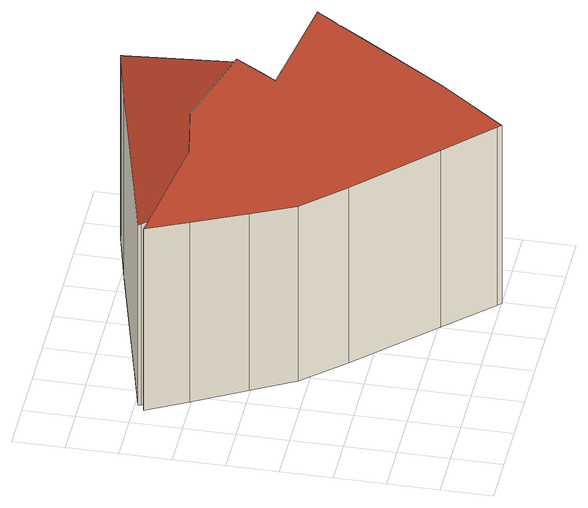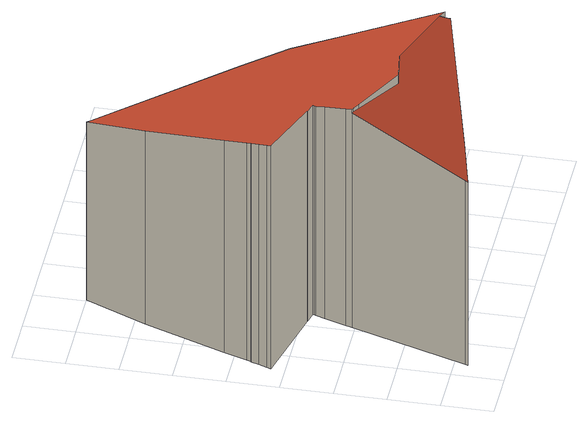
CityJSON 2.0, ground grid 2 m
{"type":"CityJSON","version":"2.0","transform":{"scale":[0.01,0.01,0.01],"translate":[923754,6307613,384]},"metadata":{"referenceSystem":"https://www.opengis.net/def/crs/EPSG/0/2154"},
"CityObjects":{
"building1":{"type":"Building","attributes":{"ArrDissolve-LoD12.global_elevation_50p":393.59,"ArrDissolve-LoD12.global_elevation_70p":393.91,"ArrDissolve-LoD12.global_elevation_max":396.19,"ArrDissolve-LoD12.global_elevation_min":384.98,"DataCoverageCalc.data_coverage":0.92,"LASInPolygons.ground_elevations":384.95,"OGRLoader.annee":"2021","OGRLoader.geo_dur":"01","OGRLoader.lot":"112","PC2MeshQuality-LoD12.mesh_error_f":0.592,"PC2MeshQuality-LoD13.mesh_error_f":0.592,"PC2MeshQuality-LoD22.mesh_error_f":0.183,"Validator-LoD12.errors":"[]","Validator-LoD13.errors":"[]","Validator-LoD22.errors":"[]"},"children":["building1-1"]},
"building1-1":{"type":"BuildingPart","parents":["building1"],"geometry":[{"type":"Solid","lod":"2.2","boundaries":[[[[0,1,2,3,4,5,6,7,8,9,10,11,12,13,14,15,16,17,18,19,20,21,22,23,24,25,26,27,28,29,30]],[[31,21,20,32]],[[33,23,22,34]],[[32,20,19,35]],[[35,19,18,36]],[[37,2,1,38]],[[39,30,29,40]],[[41,8,7,42]],[[43,9,8,41]],[[44,25,24,45]],[[46,6,5,47]],[[34,22,21,31]],[[47,5,4,48]],[[42,7,6,46]],[[36,18,17,49]],[[49,17,16,50]],[[51,15,14,52]],[[50,16,15,51]],[[53,12,11,54]],[[55,13,12,53]],[[56,26,25,44]],[[57,27,26,56]],[[58,28,27,57]],[[45,24,23,33]],[[59,60,61,62]],[[52,14,13,55]],[[48,4,3,63,64]],[[64,63,60,59]],[[40,29,28,58]],[[63,3,2,37]],[[65,0,30,39]],[[38,1,0,65]],[[54,11,10,66]],[[66,10,9,43]],[[62,61,67,68]],[[68,67,69]],[[66,43,41,42,46,47,48,64,59,62,68,69,57,56,44,45,33,34,31,32,35,36,49,50,51,52,55,53,54]],[[38,65,39,40,58,57,69,67,61,60,63,37]]]],"semantics":{"surfaces":[{"type":"GroundSurface"},{"type":"WallSurface","on_footprint_edge":true},{"type":"WallSurface","on_footprint_edge":false},{"type":"RoofSurface"}],"values":[[0,1,1,1,1,1,1,1,1,1,1,1,1,1,1,1,1,1,1,1,1,1,1,1,2,1,1,2,1,1,1,1,1,1,2,2,3,3]]}}]}
},
"vertices":[
[1103,1444,95],[1133,1452,95],[1130,1442,95],[978,988,95],[970,963,95],[942,879,95],[931,846,95],[927,836,95],[926,832,95],[970,822,95],[977,820,95],[1291,747,95],[1285,730,95],[1273,698,95],[1261,665,95],[1259,665,95],[1254,647,95],[1221,558,95],[1103,239,95],[995,0,95],[980,15,95],[808,192,95],[524,482,95],[377,642,95],[284,809,95],[173,1008,95],[87,1164,95],[127,1154,95],[120,1178,95],[116,1191,95],[892,1392,95],[808,192,894],[980,15,899],[377,642,882],[524,482,885],[995,0,899],[1103,239,967],[1130,1442,924],[1133,1452,921],[892,1392,917],[116,1191,908],[926,832,1038],[927,836,1039],[970,822,1045],[173,1008,905],[284,809,893],[931,846,1041],[942,879,1050],[970,963,1072],[1221,558,1052],[1254,647,1076],[1259,665,1080],[1261,665,1081],[1285,730,1098],[1291,747,1102],[1273,698,1089],[87,1164,915],[127,1154,922],[120,1178,913],[966,992,1076],[966,992,1062],[934,1004,1054],[934,1004,1071],[978,988,1064],[978,988,1078],[1103,1444,920],[977,820,1047],[669,1102,994],[669,1102,1031],[493,1072,987]
]}
